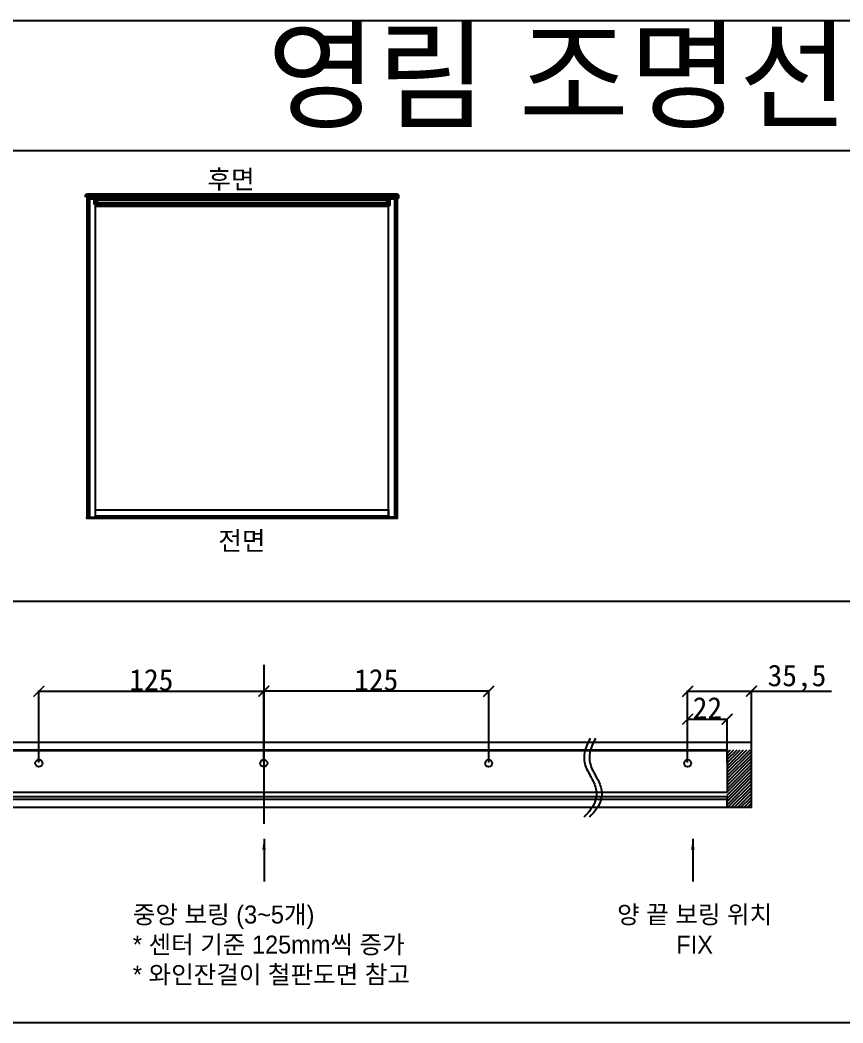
# Model space of a CAD drawing. Header units: millimetres. Extents: x -44117 to 256353, y -2095463 to 65325.
# Drawn here: x 92128 to 93272, y -1040259 to -1038866 of the extents above; entities that cross this region are included whole.
import ezdxf

# ---------------------------------------------------------------- set-up
doc = ezdxf.new("R2010")
doc.units = ezdxf.units.MM
doc.header["$LTSCALE"] = 10
doc.linetypes.add('CENTER', pattern=[50.8, 31.75, -6.35, 6.35, -6.35])
for name, color, linetype in [('! dim', 7, 'Continuous'), ('.', 8, 'Continuous'), ('01YL_text_제목 @ 1', 2, 'Continuous'), ('02 Profile', 3, 'Continuous'), ('DEFAULT', 7, 'Continuous'), ('Steel', 3, 'Continuous'), ('TXT', 4, 'Continuous'), ('TXT @ 1', 4, 'Continuous')]:
    doc.layers.add(name, color=color, linetype=linetype)
doc.layers.add('Layer1', color=7, linetype='Continuous', lineweight=70)
doc.styles.add('IMOS', font='', dxfattribs={"height": 3})
doc.styles.get('IMOS').set_extended_font_data('-윤고딕330')
doc.dimstyles.new('ISO-25', dxfattribs={"dimtxt": 2.5, "dimasz": 2.5, "dimexe": 1, "dimexo": 1, "dimtad": 1, "dimtxsty": 'Standard', "dimblk": 'ARCHTICK', "dimcen": 2.5, "dimadec": 0, "dimazin": 0, "dimtfac": 1, "dimtmove": 0, "dimatfit": 3, "dimfxl": 0, "dimarcsym": 0})

# ---------------------------------------------------------------- blocks, each defined once
blk = doc.blocks.new('_ArchTick')
at = {"color": 0, "linetype": 'ByBlock', "const_width": 0.15}
blk.add_lwpolyline([(-0.5, -0.5), (0.5, 0.5)], dxfattribs=at)
blk = doc.blocks.new('*D7952')
at = {"layer": '! dim', "color": 0, "lineweight": -2}
for p, q in [((93056, -1039897.3), (93056, -1039836.1)), ((93056, -1039837.1), (93111, -1039837.1)), ((93111, -1039897.3), (93111, -1039836.1))]:
    blk.add_line(p, q, dxfattribs=at)
at = {"layer": 'Defpoints', "color": 0}
for p in [(93111, -1039837.1), (93056, -1039898.3), (93111, -1039898.3)]:
    blk.add_point(p, dxfattribs=at)
at = {"layer": '! dim', "color": 0, "lineweight": -2, "xscale": 15, "yscale": 15, "zscale": 15, "rotation": 180}
blk.add_blockref('_ArchTick', (93056, -1039837.1), dxfattribs=at)
at = {"layer": '! dim', "color": 0, "lineweight": -2, "xscale": 15, "yscale": 15, "zscale": 15}
blk.add_blockref('_ArchTick', (93111, -1039837.1), dxfattribs=at)
at = {"layer": '! dim', "color": 0, "insert": (93083.5, -1039821.5), "char_height": 30, "attachment_point": 5}
blk.add_mtext('22', dxfattribs=at)
blk = doc.blocks.new('*D7953')
at = {"layer": '! dim', "color": 0, "lineweight": -2}
for p, q in [((93056, -1039897.3), (93056, -1039797.3)), ((93056, -1039798.3), (93144.7, -1039798.3)), ((93144.7, -1039897.3), (93144.7, -1039797.3)), ((93144.7, -1039798.3), (93256, -1039798.3))]:
    blk.add_line(p, q, dxfattribs=at)
at = {"layer": 'Defpoints', "color": 0}
for p in [(93144.7, -1039798.3), (93056, -1039898.3), (93144.7, -1039898.3)]:
    blk.add_point(p, dxfattribs=at)
at = {"layer": '! dim', "color": 0, "lineweight": -2, "xscale": 15, "yscale": 15, "zscale": 15, "rotation": 180}
blk.add_blockref('_ArchTick', (93056, -1039798.3), dxfattribs=at)
at = {"layer": '! dim', "color": 0, "lineweight": -2, "xscale": 15, "yscale": 15, "zscale": 15}
blk.add_blockref('_ArchTick', (93144.7, -1039798.3), dxfattribs=at)
at = {"layer": '! dim', "color": 0, "insert": (93207.9, -1039780.2), "char_height": 30, "attachment_point": 5}
blk.add_mtext('35,5', dxfattribs=at)
blk = doc.blocks.new('*D7954')
at = {"layer": '! dim', "color": 0, "lineweight": -2}
for p, q in [((92467, -1039897.3), (92467, -1039797.3)), ((92779.5, -1039798.3), (92467, -1039798.3)), ((92779.5, -1039897.3), (92779.5, -1039797.3))]:
    blk.add_line(p, q, dxfattribs=at)
at = {"layer": 'Defpoints', "color": 0}
for p in [(92467, -1039798.3), (92467, -1039898.3), (92779.5, -1039898.3)]:
    blk.add_point(p, dxfattribs=at)
at = {"layer": '! dim', "color": 0, "lineweight": -2, "xscale": 15, "yscale": 15, "zscale": 15, "rotation": 180}
blk.add_blockref('_ArchTick', (92467, -1039798.3), dxfattribs=at)
at = {"layer": '! dim', "color": 0, "lineweight": -2, "xscale": 15, "yscale": 15, "zscale": 15}
blk.add_blockref('_ArchTick', (92779.5, -1039798.3), dxfattribs=at)
at = {"layer": '! dim', "color": 0, "insert": (92623.2, -1039782.7), "char_height": 30, "attachment_point": 5}
blk.add_mtext('125', dxfattribs=at)
blk = doc.blocks.new('*D7957')
at = {"layer": '! dim', "color": 0, "lineweight": -2}
for p, q in [((92154.5, -1039897.3), (92154.5, -1039797.3)), ((92154.5, -1039798.3), (92467, -1039798.3)), ((92467, -1039897.3), (92467, -1039797.3))]:
    blk.add_line(p, q, dxfattribs=at)
at = {"layer": 'Defpoints', "color": 0}
for p in [(92467, -1039798.3), (92154.5, -1039898.3), (92467, -1039898.3)]:
    blk.add_point(p, dxfattribs=at)
at = {"layer": '! dim', "color": 0, "lineweight": -2, "xscale": 15, "yscale": 15, "zscale": 15, "rotation": 180}
blk.add_blockref('_ArchTick', (92154.5, -1039798.3), dxfattribs=at)
at = {"layer": '! dim', "color": 0, "lineweight": -2, "xscale": 15, "yscale": 15, "zscale": 15}
blk.add_blockref('_ArchTick', (92467, -1039798.3), dxfattribs=at)
at = {"layer": '! dim', "color": 0, "insert": (92310.7, -1039782.7), "char_height": 30, "attachment_point": 5}
blk.add_mtext('125', dxfattribs=at)

msp = doc.modelspace()

# ---------------------------------------------------------------- hatches: boundary and pattern name
at = {"layer": '.'}
h = msp.add_hatch(dxfattribs=at)
h.set_pattern_fill('ANSI31', color=1)
h.set_pattern_definition([(45, (76889.316, -1052504.868), (-2.24506403, 2.24506403), [])])
h.paths.add_polyline_path([(93110.99512, -1039879.57808), (93144.74512, -1039879.57808), (93144.74512, -1039959.57844), (93138.07512, -1039959.57844), (93131.36512, -1039959.57844), (93124.61512, -1039959.57844), (93117.82512, -1039959.57844), (93110.99512, -1039959.57844)])

# ---------------------------------------------------------------- linework, layer by layer
for p, q in [((94383.87573, -1038866.92441), (91607.39905, -1038866.92441)), ((94383.87573, -1039047.2151), (91607.39905, -1039047.2151))]:
    msp.add_line(p, q)
at = {"color": 1, "elevation": -0.0648}
msp.add_lwpolyline([(91652.16359, -1039673.22527), (93319.59527, -1039673.22527), (93319.59527, -1040259.16416), (91652.16359, -1040259.16416)], close=True, dxfattribs=at)
at = {"lineweight": -3}
for points in [[(93110.99512, -1039959.57844), (93117.82512, -1039959.57844), (93124.61512, -1039959.57844), (93131.36512, -1039959.57844), (93138.07512, -1039959.57844), (93144.74512, -1039959.57844), (93144.74512, -1039959.57813), (93144.74512, -1039959.5772), (93144.74512, -1039959.57562), (93144.74512, -1039959.57339), (93144.74512, -1039959.57048), (93144.74512, -1039959.56688), (93144.74512, -1039959.56258), (93144.74512, -1039959.55757), (93144.74512, -1039959.55184), (93144.74512, -1039959.54537), (93144.74512, -1039959.53816), (93144.74512, -1039959.53019), (93144.74512, -1039959.52146), (93144.74512, -1039959.51197), (93144.74512, -1039959.50171), (93144.74512, -1039959.49068), (93144.74512, -1039959.47887), (93144.74512, -1039959.46628), (93144.74512, -1039959.45293), (93144.74512, -1039959.4388), (93144.74512, -1039959.4239), (93144.74512, -1039959.40825), (93144.74512, -1039959.39184), (93144.74512, -1039959.37469), (93144.74512, -1039959.3568), (93144.74512, -1039959.3382), (93144.74512, -1039959.31889), (93144.74512, -1039959.29888), (93144.74512, -1039959.27821), (93144.74512, -1039959.25688), (93144.74512, -1039959.23491), (93144.74512, -1039959.21233), (93144.74512, -1039959.18915), (93144.74512, -1039959.16541), (93144.74512, -1039959.14112), (93144.74512, -1039959.11631), (93144.74512, -1039959.09102), (93144.74512, -1039959.06526), (93144.74512, -1039959.03906), (93144.74512, -1039959.01245), (93144.74512, -1039958.98547), (93144.74512, -1039958.95814), (93144.74512, -1039958.93049), (93144.74512, -1039958.90256), (93144.74512, -1039958.87437), (93144.74512, -1039958.84595), (93144.74512, -1039958.78856), (93144.74512, -1039958.73063), (93144.74512, -1039958.67239), (93144.74512, -1039958.5559), (93144.74512, -1039958.49806), (93144.74512, -1039958.44076), (93144.74512, -1039958.38417), (93144.74512, -1039958.35619), (93144.74512, -1039958.32844), (93144.74512, -1039940.82844), (93144.74512, -1039923.32844), (93144.74512, -1039905.82844), (93144.74512, -1039888.32844), (93144.74512, -1039870.82844), (93144.74512, -1039870.8007), (93144.74512, -1039870.77272), (93144.74512, -1039870.71612), (93144.74512, -1039870.65882), (93144.74512, -1039870.60099), (93144.74512, -1039870.48449), (93144.74512, -1039870.42626), (93144.74512, -1039870.36832), (93144.74512, -1039870.31093), (93144.74512, -1039870.28251), (93144.74512, -1039870.25432), (93144.74512, -1039870.22639), (93144.74512, -1039870.19874), (93144.74512, -1039870.17141), (93144.74512, -1039870.14443), (93144.74512, -1039870.11782), (93144.74512, -1039870.09163), (93144.74512, -1039870.06587), (93144.74512, -1039870.04057), (93144.74512, -1039870.01576), (93144.74512, -1039869.99148), (93144.74512, -1039869.96773), (93144.74512, -1039869.94456), (93144.74512, -1039869.92198), (93144.74512, -1039869.90001), (93144.74512, -1039869.87868), (93144.74512, -1039869.858), (93144.74512, -1039869.838), (93144.74512, -1039869.81869), (93144.74512, -1039869.80008), (93144.74512, -1039869.7822), (93144.74512, -1039869.76505), (93144.74512, -1039869.74864), (93144.74512, -1039869.73298), (93144.74512, -1039869.71809), (93144.74512, -1039869.70396), (93144.74512, -1039869.6906), (93144.74512, -1039869.67802), (93144.74512, -1039869.66621), (93144.74512, -1039869.65517), (93144.74512, -1039869.64491), (93144.74512, -1039869.63542), (93144.74512, -1039869.62669), (93144.74512, -1039869.61873), (93144.74512, -1039869.61151), (93144.74512, -1039869.60504), (93144.74512, -1039869.59931), (93144.74512, -1039869.5943), (93144.74512, -1039869.59), (93144.74512, -1039869.58641), (93144.74512, -1039869.5835), (93144.74512, -1039869.58126), (93144.74512, -1039869.57968), (93144.74512, -1039869.57875), (93144.74512, -1039869.57844), (93138.07512, -1039869.57844), (93131.36512, -1039869.57844), (93124.61512, -1039869.57844), (93117.82512, -1039869.57844), (93110.99512, -1039869.57844), (93084.58553, -1039869.57844), (93058.13594, -1039869.57844), (93031.64636, -1039869.57844), (93005.11677, -1039869.57844), (92466.95854, -1039869.57844), (91928.80032, -1039869.57844)], [(91928.80032, -1039879.57844), (92466.95854, -1039879.57844), (93005.11677, -1039879.57844), (93031.64636, -1039879.57844), (93058.13594, -1039879.57844), (93084.58553, -1039879.57844), (93110.99512, -1039879.57844), (93110.99512, -1039879.57863), (93110.99512, -1039879.57919), (93110.99512, -1039879.58013), (93110.99512, -1039879.58148), (93110.99512, -1039879.58322), (93110.99512, -1039879.58538), (93110.99512, -1039879.58796), (93110.99512, -1039879.59096), (93110.99512, -1039879.5944), (93110.99512, -1039879.59828), (93110.99512, -1039879.60261), (93110.99512, -1039879.60739), (93110.99512, -1039879.61263), (93110.99512, -1039879.61832), (93110.99512, -1039879.62448), (93110.99512, -1039879.6311), (93110.99512, -1039879.63819), (93110.99512, -1039879.64574), (93110.99512, -1039879.65375), (93110.99512, -1039879.66223), (93110.99512, -1039879.67117), (93110.99512, -1039879.68056), (93110.99512, -1039879.6904), (93110.99512, -1039879.70069), (93110.99512, -1039879.71143), (93110.99512, -1039879.72259), (93110.99512, -1039879.73418), (93110.99512, -1039879.74618), (93110.99512, -1039879.75858), (93110.99512, -1039879.77138), (93110.99512, -1039879.78456), (93110.99512, -1039879.79811), (93110.99512, -1039879.81202), (93110.99512, -1039879.82626), (93110.99512, -1039879.84083), (93110.99512, -1039879.85572), (93110.99512, -1039879.8709), (93110.99512, -1039879.88635), (93110.99512, -1039879.90207), (93110.99512, -1039879.91803), (93110.99512, -1039879.93422), (93110.99512, -1039879.95062), (93110.99512, -1039879.96721), (93110.99512, -1039879.98397), (93110.99512, -1039880.00089), (93110.99512, -1039880.01794), (93110.99512, -1039880.05237), (93110.99512, -1039880.08713), (93110.99512, -1039880.12207), (93110.99512, -1039880.19197), (93110.99512, -1039880.22667), (93110.99512, -1039880.26105), (93110.99512, -1039880.29501), (93110.99512, -1039880.31179), (93110.99512, -1039880.32844), (93110.99512, -1039880.42844), (93110.99512, -1039880.52844), (93110.99512, -1039880.62844), (93110.99512, -1039880.72844), (93110.99512, -1039880.82844)], [(91928.80032, -1039880.82844), (92466.95854, -1039880.82844), (93005.11677, -1039880.82844), (93031.64636, -1039880.82844), (93058.13594, -1039880.82844), (93084.58553, -1039880.82844), (93110.99512, -1039880.82844), (93110.99512, -1039880.82875), (93110.99512, -1039880.82968), (93110.99512, -1039880.83126), (93110.99512, -1039880.8335), (93110.99512, -1039880.83641), (93110.99512, -1039880.84), (93110.99512, -1039880.8443), (93110.99512, -1039880.84931), (93110.99512, -1039880.85504), (93110.99512, -1039880.86151), (93110.99512, -1039880.86873), (93110.99512, -1039880.87669), (93110.99512, -1039880.88542), (93110.99512, -1039880.89491), (93110.99512, -1039880.90517), (93110.99512, -1039880.91621), (93110.99512, -1039880.92802), (93110.99512, -1039880.9406), (93110.99512, -1039880.95396), (93110.99512, -1039880.96809), (93110.99512, -1039880.98298), (93110.99512, -1039880.99864), (93110.99512, -1039881.01505), (93110.99512, -1039881.0322), (93110.99512, -1039881.05008), (93110.99512, -1039881.06869), (93110.99512, -1039881.088), (93110.99512, -1039881.108), (93110.99512, -1039881.12868), (93110.99512, -1039881.15001), (93110.99512, -1039881.17198), (93110.99512, -1039881.19456), (93110.99512, -1039881.21773), (93110.99512, -1039881.24148), (93110.99512, -1039881.26576), (93110.99512, -1039881.29057), (93110.99512, -1039881.31587), (93110.99512, -1039881.34163), (93110.99512, -1039881.36782), (93110.99512, -1039881.39443), (93110.99512, -1039881.42141), (93110.99512, -1039881.44874), (93110.99512, -1039881.47639), (93110.99512, -1039881.50432), (93110.99512, -1039881.53251), (93110.99512, -1039881.56093), (93110.99512, -1039881.61832), (93110.99512, -1039881.67626), (93110.99512, -1039881.73449), (93110.99512, -1039881.85099), (93110.99512, -1039881.90882), (93110.99512, -1039881.96612), (93110.99512, -1039882.02272), (93110.99512, -1039882.0507), (93110.99512, -1039882.07844), (93110.99512, -1039891.76945), (93110.99512, -1039901.46046), (93110.99512, -1039911.15147), (93110.99512, -1039920.84248), (93110.99512, -1039930.53349), (93110.99512, -1039930.56793), (93110.99512, -1039930.60257), (93110.99512, -1039930.67196), (93110.99512, -1039930.70648), (93110.99512, -1039930.74074), (93110.99512, -1039930.77461), (93110.99512, -1039930.80798), (93110.99512, -1039930.82444), (93110.99512, -1039930.84073), (93110.99512, -1039930.85684), (93110.99512, -1039930.87276), (93110.99512, -1039930.88846), (93110.99512, -1039930.90395), (93110.99512, -1039930.91921), (93110.99512, -1039930.93422), (93110.99512, -1039930.94898), (93110.99512, -1039930.96348), (93110.99512, -1039930.9777), (93110.99512, -1039930.99164), (93110.99512, -1039931.00528), (93110.99512, -1039931.01862), (93110.99512, -1039931.03166), (93110.99512, -1039931.04438), (93110.99512, -1039932.62176), (93110.99512, -1039934.19914), (93110.99512, -1039935.77653), (93110.99512, -1039937.35391), (93110.99512, -1039938.93129), (93110.99512, -1039938.94391), (93110.99512, -1039938.95637), (93110.99512, -1039938.96863), (93110.99512, -1039938.98069), (93110.99512, -1039938.99253), (93110.99512, -1039939.00413), (93110.99512, -1039939.01548), (93110.99512, -1039939.02655), (93110.99512, -1039939.03733), (93110.99512, -1039939.0478), (93110.99512, -1039939.05795), (93110.99512, -1039939.06776), (93110.99512, -1039939.0772), (93110.99512, -1039939.08628), (93110.99512, -1039939.09496), (93110.99512, -1039939.10323), (93110.99512, -1039939.11108), (93110.99512, -1039939.1185), (93110.99512, -1039939.12204), (93110.99512, -1039939.12546), (93110.99512, -1039939.12877), (93110.99512, -1039939.13197), (93110.99512, -1039939.13504), (93110.99512, -1039939.138), (93110.99512, -1039939.14083), (93110.99512, -1039939.14354), (93110.99512, -1039939.14612), (93110.99512, -1039939.14858), (93110.99512, -1039939.15092), (93110.99512, -1039939.15312), (93110.99512, -1039939.1552), (93110.99512, -1039939.15714), (93110.99512, -1039939.15896), (93110.99512, -1039939.16065), (93110.99512, -1039939.1622), (93110.99512, -1039939.16362), (93110.99512, -1039939.1649), (93110.99512, -1039939.16606), (93110.99512, -1039939.16707), (93110.99512, -1039939.16796), (93110.99512, -1039939.1687), (93110.99512, -1039939.16931), (93110.99512, -1039939.16979), (93110.99512, -1039939.17013), (93110.99512, -1039939.17033), (93110.99512, -1039939.1704)], [(93110.99512, -1039939.1704), (93084.58553, -1039939.1704), (93058.13594, -1039939.1704), (93031.64636, -1039939.1704), (93005.11677, -1039939.1704), (92466.95854, -1039939.1704), (91928.80032, -1039939.1704)], [(93110.99512, -1039948.85156), (93084.58553, -1039948.85156), (93058.13594, -1039948.85156), (93031.64636, -1039948.85156), (93005.11677, -1039948.85156), (92466.95854, -1039948.85156), (91928.80032, -1039948.85156), (91902.27073, -1039948.85156), (91875.78115, -1039948.85156), (91849.33156, -1039948.85156), (91822.92197, -1039948.85156)], [(91928.80032, -1039944.57844), (92466.95854, -1039944.57844), (93005.11677, -1039944.57844), (93031.64636, -1039944.57844), (93058.13594, -1039944.57844), (93084.58553, -1039944.57844), (93110.99512, -1039944.57844), (93110.99512, -1039944.57863), (93110.99512, -1039944.57919), (93110.99512, -1039944.58013), (93110.99512, -1039944.58148), (93110.99512, -1039944.58322), (93110.99512, -1039944.58538), (93110.99512, -1039944.58796), (93110.99512, -1039944.59096), (93110.99512, -1039944.5944), (93110.99512, -1039944.59828), (93110.99512, -1039944.60261), (93110.99512, -1039944.60739), (93110.99512, -1039944.61263), (93110.99512, -1039944.61832), (93110.99512, -1039944.62448), (93110.99512, -1039944.6311), (93110.99512, -1039944.63819), (93110.99512, -1039944.64574), (93110.99512, -1039944.65375), (93110.99512, -1039944.66223), (93110.99512, -1039944.67117), (93110.99512, -1039944.68056), (93110.99512, -1039944.6904), (93110.99512, -1039944.70069), (93110.99512, -1039944.71143), (93110.99512, -1039944.72259), (93110.99512, -1039944.73418), (93110.99512, -1039944.74618), (93110.99512, -1039944.75858), (93110.99512, -1039944.77138), (93110.99512, -1039944.78456), (93110.99512, -1039944.79811), (93110.99512, -1039944.81202), (93110.99512, -1039944.82626), (93110.99512, -1039944.84083), (93110.99512, -1039944.85572), (93110.99512, -1039944.8709), (93110.99512, -1039944.88635), (93110.99512, -1039944.90207), (93110.99512, -1039944.91803), (93110.99512, -1039944.93422), (93110.99512, -1039944.95062), (93110.99512, -1039944.96721), (93110.99512, -1039944.98397), (93110.99512, -1039945.00089), (93110.99512, -1039945.01794), (93110.99512, -1039945.05237), (93110.99512, -1039945.08713), (93110.99512, -1039945.12207), (93110.99512, -1039945.19197), (93110.99512, -1039945.22667), (93110.99512, -1039945.26105), (93110.99512, -1039945.29501), (93110.99512, -1039945.31179), (93110.99512, -1039945.32844), (93110.99512, -1039945.36936), (93110.99512, -1039945.41027), (93110.99512, -1039945.45118), (93110.99512, -1039945.4921), (93110.99512, -1039945.53301), (93110.99512, -1039945.5675), (93110.99512, -1039945.60218), (93110.99512, -1039945.67167), (93110.99512, -1039945.70625), (93110.99512, -1039945.74056), (93110.99512, -1039945.77447), (93110.99512, -1039945.80788), (93110.99512, -1039945.82437), (93110.99512, -1039945.84068), (93110.99512, -1039945.85681), (93110.99512, -1039945.87274), (93110.99512, -1039945.88847), (93110.99512, -1039945.90397), (93110.99512, -1039945.91925), (93110.99512, -1039945.93428), (93110.99512, -1039945.94905), (93110.99512, -1039945.96356), (93110.99512, -1039945.97779), (93110.99512, -1039945.99174), (93110.99512, -1039946.00539), (93110.99512, -1039946.01874), (93110.99512, -1039946.03178), (93110.99512, -1039946.04451), (93110.99512, -1039946.32673), (93110.99512, -1039946.60895), (93110.99512, -1039946.89117), (93110.99512, -1039947.17338), (93110.99512, -1039947.4556), (93110.99512, -1039947.4679), (93110.99512, -1039947.48057), (93110.99512, -1039947.49358), (93110.99512, -1039947.50696), (93110.99512, -1039947.52069), (93110.99512, -1039947.53477), (93110.99512, -1039947.54919), (93110.99512, -1039947.56395), (93110.99512, -1039947.57905), (93110.99512, -1039947.59448), (93110.99512, -1039947.61022), (93110.99512, -1039947.62628), (93110.99512, -1039947.64264), (93110.99512, -1039947.65929), (93110.99512, -1039947.67622), (93110.99512, -1039947.69342), (93110.99512, -1039947.71088), (93110.99512, -1039947.72859), (93110.99512, -1039947.74652), (93110.99512, -1039947.76468), (93110.99512, -1039947.78303), (93110.99512, -1039947.80157), (93110.99512, -1039947.82028), (93110.99512, -1039947.83913), (93110.99512, -1039947.87724), (93110.99512, -1039947.91573), (93110.99512, -1039947.99328), (93110.99512, -1039948.03203), (93110.99512, -1039948.07055), (93110.99512, -1039948.10869), (93110.99512, -1039948.14631), (93110.99512, -1039948.16488), (93110.99512, -1039948.18326), (93110.99512, -1039948.20144), (93110.99512, -1039948.21941), (93110.99512, -1039948.23715), (93110.99512, -1039948.25464), (93110.99512, -1039948.27187), (93110.99512, -1039948.28883), (93110.99512, -1039948.3055), (93110.99512, -1039948.32188), (93110.99512, -1039948.33795), (93110.99512, -1039948.3537), (93110.99512, -1039948.36913), (93110.99512, -1039948.38423), (93110.99512, -1039948.39898), (93110.99512, -1039948.41339), (93110.99512, -1039948.42744), (93110.99512, -1039948.44114), (93110.99512, -1039948.45447), (93110.99512, -1039948.46744), (93110.99512, -1039948.48004), (93110.99512, -1039948.49227), (93110.99512, -1039948.50413), (93110.99512, -1039948.51562), (93110.99512, -1039948.58283), (93110.99512, -1039948.65004), (93110.99512, -1039948.71724), (93110.99512, -1039948.78445), (93110.99512, -1039948.85166), (93110.99512, -1039948.78422), (93110.99512, -1039948.71679), (93110.99512, -1039948.64935), (93110.99512, -1039948.58192), (93110.99512, -1039948.51448)], [(91928.80032, -1039959.57844), (92466.95854, -1039959.57844), (93005.11677, -1039959.57844), (93031.64636, -1039959.57844), (93058.13594, -1039959.57844), (93084.58553, -1039959.57844), (93110.99512, -1039959.57844), (93110.99512, -1039959.57821), (93110.99512, -1039959.5775), (93110.99512, -1039959.57631), (93110.99512, -1039959.57464), (93110.99512, -1039959.57247), (93110.99512, -1039959.57121), (93110.99512, -1039959.56982), (93110.99512, -1039959.5683), (93110.99512, -1039959.56666), (93110.99512, -1039959.5649), (93110.99512, -1039959.56302), (93110.99512, -1039959.561), (93110.99512, -1039959.55887), (93110.99512, -1039959.55661), (93110.99512, -1039959.55423), (93110.99512, -1039959.55172), (93110.99512, -1039959.54909), (93110.99512, -1039959.54345), (93110.99512, -1039959.53733), (93110.99512, -1039959.53072), (93110.99512, -1039959.52363), (93110.99512, -1039959.51607), (93110.99512, -1039959.50804), (93110.99512, -1039959.49956), (93110.99512, -1039959.49062), (93110.99512, -1039959.48125), (93110.99512, -1039959.47145), (93110.99512, -1039959.46124), (93110.99512, -1039959.45062), (93110.99512, -1039959.43961), (93110.99512, -1039959.42823), (93110.99512, -1039959.41649), (93110.99512, -1039959.4044), (93110.99512, -1039959.39198), (93110.99512, -1039959.37925), (93110.99512, -1039959.36622), (93110.99512, -1039959.3529), (93110.99512, -1039959.33933), (93110.99512, -1039958.40664), (93110.99512, -1039957.47395), (93110.99512, -1039956.54127), (93110.99512, -1039955.60858), (93110.99512, -1039954.67589), (93110.99512, -1039954.66371), (93110.99512, -1039954.65117), (93110.99512, -1039954.63829), (93110.99512, -1039954.62506), (93110.99512, -1039954.61149), (93110.99512, -1039954.59758), (93110.99512, -1039954.58333), (93110.99512, -1039954.56875), (93110.99512, -1039954.55385), (93110.99512, -1039954.53862), (93110.99512, -1039954.52309), (93110.99512, -1039954.50725), (93110.99512, -1039954.49112), (93110.99512, -1039954.47471), (93110.99512, -1039954.45802), (93110.99512, -1039954.44107), (93110.99512, -1039954.42387), (93110.99512, -1039954.40643), (93110.99512, -1039954.38876), (93110.99512, -1039954.37089), (93110.99512, -1039954.35281), (93110.99512, -1039954.33456), (93110.99512, -1039954.29757), (93110.99512, -1039954.26005), (93110.99512, -1039954.22214), (93110.99512, -1039954.14573), (93110.99512, -1039954.10753), (93110.99512, -1039954.06952), (93110.99512, -1039954.03186), (93110.99512, -1039953.99469), (93110.99512, -1039953.97633), (93110.99512, -1039953.95814), (93110.99512, -1039953.94014), (93110.99512, -1039953.92235), (93110.99512, -1039953.90477), (93110.99512, -1039953.88742), (93110.99512, -1039953.87032), (93110.99512, -1039953.85348), (93110.99512, -1039953.83691), (93110.99512, -1039953.82062), (93110.99512, -1039953.80462), (93110.99512, -1039953.78892), (93110.99512, -1039953.77354), (93110.99512, -1039953.75847), (93110.99512, -1039953.74373), (93110.99512, -1039953.72932), (93110.99512, -1039953.71525), (93110.99512, -1039953.70153), (93110.99512, -1039953.68815), (93110.99512, -1039953.67512), (93110.99512, -1039953.66245), (93110.99512, -1039953.65014), (93110.99512, -1039953.63818), (93110.99512, -1039953.62658), (93110.99512, -1039953.39903), (93110.99512, -1039953.17148), (93110.99512, -1039952.94392), (93110.99512, -1039952.71637), (93110.99512, -1039952.48882), (93110.99512, -1039952.47251), (93110.99512, -1039952.45565), (93110.99512, -1039952.43825), (93110.99512, -1039952.42035), (93110.99512, -1039952.40196), (93110.99512, -1039952.3831), (93110.99512, -1039952.36381), (93110.99512, -1039952.3441), (93110.99512, -1039952.32402), (93110.99512, -1039952.30358), (93110.99512, -1039952.28281), (93110.99512, -1039952.26176), (93110.99512, -1039952.24045), (93110.99512, -1039952.21891), (93110.99512, -1039952.19717), (93110.99512, -1039952.17528), (93110.99512, -1039952.0521), (93110.99512, -1039951.92935), (93110.99512, -1039951.86816), (93110.99512, -1039951.80709), (93110.99512, -1039951.74615), (93110.99512, -1039951.68535), (93110.99512, -1039951.62469), (93110.99512, -1039951.56418), (93110.99512, -1039951.50382), (93110.99512, -1039951.44362), (93110.99512, -1039951.38359), (93110.99512, -1039951.32372), (93110.99512, -1039951.26403), (93110.99512, -1039951.20452), (93110.99512, -1039951.1452), (93110.99512, -1039951.08606), (93110.99512, -1039951.02712), (93110.99512, -1039950.96839), (93110.99512, -1039950.90986), (93110.99512, -1039950.85154), (93110.99512, -1039950.79344), (93110.99512, -1039950.73556), (93110.99512, -1039950.67791), (93110.99512, -1039950.62049), (93110.99512, -1039950.56331), (93110.99512, -1039950.50637), (93110.99512, -1039950.44968), (93110.99512, -1039950.39324), (93110.99512, -1039950.33706), (93110.99512, -1039950.28114), (93110.99512, -1039950.22549), (93110.99512, -1039950.17011), (93110.99512, -1039950.11501), (93110.99512, -1039950.06018), (93110.99512, -1039950.00564), (93110.99512, -1039949.95139), (93110.99512, -1039949.89744), (93110.99512, -1039949.84378), (93110.99512, -1039949.79043), (93110.99512, -1039949.73739), (93110.99512, -1039949.68465), (93110.99512, -1039949.63223), (93110.99512, -1039949.58013), (93110.99512, -1039949.52836), (93110.99512, -1039949.47691), (93110.99512, -1039949.4258), (93110.99512, -1039949.37502), (93110.99512, -1039949.32458), (93110.99512, -1039949.27448), (93110.99512, -1039949.22473), (93110.99512, -1039949.17533), (93110.99512, -1039949.12628), (93110.99512, -1039949.11408), (93110.99512, -1039949.108), (93110.99512, -1039949.10206), (93110.99512, -1039949.09033), (93110.99512, -1039949.07877), (93110.99512, -1039949.06741), (93110.99512, -1039949.05625), (93110.99512, -1039949.04531), (93110.99512, -1039949.03459), (93110.99512, -1039949.02409), (93110.99512, -1039949.01385), (93110.99512, -1039949.00385), (93110.99512, -1039948.99411), (93110.99512, -1039948.98465), (93110.99512, -1039948.97546), (93110.99512, -1039948.96655), (93110.99512, -1039948.95794), (93110.99512, -1039948.94963), (93110.99512, -1039948.94163), (93110.99512, -1039948.93395), (93110.99512, -1039948.92658), (93110.99512, -1039948.91954), (93110.99512, -1039948.91284), (93110.99512, -1039948.90646), (93110.99512, -1039948.90043), (93110.99512, -1039948.89474), (93110.99512, -1039948.8894), (93110.99512, -1039948.88441), (93110.99512, -1039948.87978), (93110.99512, -1039948.87549), (93110.99512, -1039948.87156), (93110.99512, -1039948.86799), (93110.99512, -1039948.86477), (93110.99512, -1039948.86191), (93110.99512, -1039948.8594), (93110.99512, -1039948.85724), (93110.99512, -1039948.85543), (93110.99512, -1039948.85398), (93110.99512, -1039948.85286), (93110.99512, -1039948.85209), (93110.99512, -1039948.85166)]]:
    msp.add_lwpolyline(points, dxfattribs=at)
for points in [[(92920.50721, -1039864.07703), (92912.68119, -1039883.19927), (92913.09397, -1039898.85872), (92921.37676, -1039917.0977), (92928.33316, -1039933.61233), (92928.02861, -1039949.14399), (92912.02633, -1039973.25403)], [(92927.94281, -1039864.07703), (92920.11679, -1039883.19927), (92920.52958, -1039898.85872), (92928.81236, -1039917.0977), (92935.76876, -1039933.61233), (92935.46422, -1039949.14399), (92919.46193, -1039973.25403)]]:
    msp.add_spline(points, degree=3)
at = {"layer": '02 Profile', "color": 3}
for p, q in [((92224.84913, -1039111.72419), (92224.84913, -1039556.61083)), ((92648.67091, -1039111.72419), (92648.67091, -1039556.61083))]:
    msp.add_line(p, q, dxfattribs=at)
at = {"layer": '02 Profile', "color": 240, "true_color": 0xed1f24}
msp.add_line((92233.13915, -1039554.59433), (92640.38088, -1039554.59433), dxfattribs=at)
at = {"layer": '02 Profile', "color": 3}
for points in [[(92222.83264, -1039111.72419), (92221.21945, -1039111.72419), (92221.21945, -1039556.61083), (92222.83264, -1039556.61083)], [(92233.13915, -1039111.72419), (92222.83264, -1039111.72419), (92222.83264, -1039556.61083), (92233.13915, -1039556.61083)], [(92640.38088, -1039111.72419), (92650.6874, -1039111.72419), (92650.6874, -1039556.61083), (92640.38088, -1039556.61083)], [(92650.6874, -1039111.72419), (92652.30059, -1039111.72419), (92652.30059, -1039556.61083), (92650.6874, -1039556.61083)]]:
    msp.add_lwpolyline(points, close=True, dxfattribs=at)
at = {"layer": '02 Profile', "color": 240, "true_color": 0xed1f24}
for points in [[(92233.13915, -1039546.30431), (92640.38088, -1039546.30431), (92640.38088, -1039556.61083), (92233.13915, -1039556.61083)], [(92221.21945, -1039556.61083), (92652.30059, -1039556.61083), (92652.30059, -1039558.22402), (92221.21945, -1039558.22402)]]:
    msp.add_lwpolyline(points, close=True, dxfattribs=at)
at = {"layer": 'DEFAULT'}
msp.add_circle((93055.99512, -1039898.32844), 5, dxfattribs=at)
at = {"layer": 'Layer1'}
msp.add_line((92233.13915, -1039113.74068), (92640.38088, -1039113.74068), dxfattribs=at)
for points in [[(92221.21945, -1039111.72419), (92652.30059, -1039111.72419), (92652.30059, -1039110.111), (92221.21945, -1039110.111)], [(92233.13915, -1039122.0307), (92640.38088, -1039122.0307), (92640.38088, -1039111.72419), (92233.13915, -1039111.72419)]]:
    msp.add_lwpolyline(points, close=True, dxfattribs=at)
at = {"layer": 'Steel', "color": 1, "linetype": 'CENTER', "ltscale": 2}
msp.add_line((92466.95854, -1039761.62787), (92466.95854, -1039982.66138), dxfattribs=at)
at = {"layer": 'TXT'}
for centre in [(92154.45854, -1039898.32844), (92466.95854, -1039898.32844), (92779.45854, -1039898.32844)]:
    msp.add_circle(centre, 5, dxfattribs=at)

# ---------------------------------------------------------------- texts
at = {"attachment_point": 1}
for s, width, gutter_width, heights, insert, char_height in [('{\\fGulim|b0|i0|c129|p50;영림 조명선반}', 2879.37046, 10.88257, [-136.00456], (92471.16551, -1038881.34166), 121.8847546), ('{\\f굴림|b1|i0|c129|p50;후면}', 7906.2107072, 101.68087, [-29.05168], (92388.67187, -1039073.94858), 26.1465106), ('{\\f굴림|b1|i0|c129|p50;전면}', 7906.2107072, 101.68087, [-28.22163], (92403.73687, -1039576.17778), 26.1465106)]:
    msp.add_mtext_dynamic_manual_height_columns(s, width=width, gutter_width=gutter_width, heights=heights, dxfattribs=dict(at, insert=insert, char_height=char_height))
at = {"layer": '01YL_text_제목 @ 1', "color": 1, "insert": (93065.69092, -1040096.04837, 0.07422), "char_height": 25, "attachment_point": 2, "style": 'IMOS'}
msp.add_mtext_dynamic_manual_height_columns('{\\fGulim|b0|i0|c129|p50;양 끝 보링 위치\\PFIX}', width=269.7788325, gutter_width=82.47129, heights=[145.17296], dxfattribs=at)
at = {"layer": 'TXT @ 1', "insert": (92285.01638, -1040096.04837, 0.07422), "char_height": 25, "attachment_point": 1, "style": 'IMOS'}
msp.add_mtext_dynamic_manual_height_columns('{\\fGulim|b0|i0|c129|p50;중앙 보링 (3~5개)\\P* 센터 기준 125mm씩 증가\\P* 와인잔걸이 철판도면 참고}', width=478.6154434, gutter_width=82.47129, heights=[145.17296], dxfattribs=at)

# ---------------------------------------------------------------- dimensions: what is measured, and where the dimension line sits
at = {"layer": '! dim'}
for base, p1, p2, picture, middle in [((93144.74512, -1039798.3292), (93055.99512, -1039898.32844), (93144.74512, -1039898.32844), '*D7953', (93207.87012, -1039780.2042)), ((92466.95854, -1039798.3292), (92779.45854, -1039898.32844), (92466.95854, -1039898.32844), '*D7954', (92623.20854, -1039782.7042)), ((93110.99512, -1039837.13741), (93055.99512, -1039898.32844), (93110.99512, -1039898.32844), '*D7952', (93083.49512, -1039821.51241))]:
    dim = msp.add_linear_dim(base=base, p1=p1, p2=p2, dimstyle='ISO-25', override={"dimtxt": 30, "dimasz": 15, "dimlfac": 0.4, "dimcen": 10}, dxfattribs=at)
    dim.commit()
    dim.dimension.update_dxf_attribs({"geometry": picture, "text_midpoint": middle})
dim = msp.add_linear_dim(base=(92466.95854, -1039798.3292), p1=(92154.45854, -1039898.32844), p2=(92466.95854, -1039898.32844), angle=180, dimstyle='ISO-25', override={"dimtxt": 30, "dimasz": 15, "dimlfac": 0.4, "dimcen": 10}, dxfattribs=at)
dim.commit()
dim.dimension.update_dxf_attribs({"geometry": '*D7957', "text_midpoint": (92310.70854, -1039782.7042)})

# ---------------------------------------------------------------- leaders
at = {"layer": 'DEFAULT'}
msp.add_leader([(93063.13172, -1040003.3446), (93063.36817, -1040062.46974)], dimstyle='ISO-25', override={"dimasz": 15, "dimgap": 0.625, "dimtad": 0}, dxfattribs=at)
at = {"layer": 'TXT'}
msp.add_leader([(92467.26205, -1040003.42148), (92467.4985, -1040062.54662)], dimstyle='ISO-25', override={"dimasz": 15, "dimgap": 0.625, "dimtad": 0}, dxfattribs=at)

doc.saveas('drawing.dxf')
